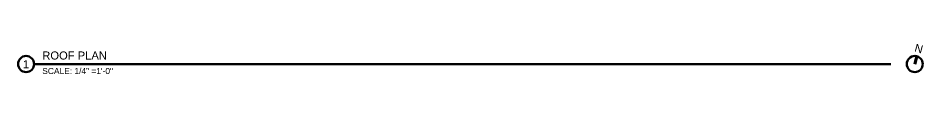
# Model space of a CAD drawing. Header units: inches. Extents: x -54 to 15382, y 469 to 41738.
# Drawn here: x 4950 to 5628, y 6394 to 6417 of the extents above; entities that cross this region are included whole.
import ezdxf

# ---------------------------------------------------------------- set-up
doc = ezdxf.new("R2010")
doc.units = ezdxf.units.IN
doc.header["$MEASUREMENT"] = 0
doc.layers.get('0').update_dxf_attribs({"lineweight": 9})
doc.layers.add('5', color=7, linetype='Continuous', lineweight=50)
doc.layers.add('TB-11x17', color=7, linetype='Continuous', lineweight=50)
doc.styles.get("Standard").update_dxf_attribs({"font": 'arial.ttf'})

msp = doc.modelspace()

# ---------------------------------------------------------------- linework, layer by layer
at = {"layer": '5', "ltscale": 0.1}
for p, q in [((4962.0000785, 6401.5008975), (5604.0000785, 6401.5008975)), ((5621.758597, 6401.5656022), (5623.3115113, 6407.3611572)), ((5622.0000785, 6401.5008975), (5623.5529927, 6407.2964524)), ((5622.2415599, 6401.4361927), (5623.7944742, 6407.2317477))]:
    msp.add_line(p, q, dxfattribs=at)
for centre in [(4956.0000785, 6401.5008975), (5622.0000785, 6401.5008975)]:
    msp.add_circle(centre, 6, dxfattribs=at)

# ---------------------------------------------------------------- texts
at = {"ltscale": 0.1, "insert": (5625.032985, 6413.0402258), "char_height": 6, "width": 11.15057809, "attachment_point": 5, "rotation": 345}
msp.add_mtext('{N}', dxfattribs=at)
at = {"ltscale": 0.1, "char_height": 6}
for s, insert, width, attachment_point in [('{ROOF PLAN}', (4968.1403926, 6410.8720509), 79.721521148, 1), ('{1}', (4955.8934344, 6401.3052195), 11.15057809, 5)]:
    msp.add_mtext(s, dxfattribs=dict(at, insert=insert, width=width, attachment_point=attachment_point))
at = {"layer": 'TB-11x17', "ltscale": 0.5, "insert": (4968.1184716, 6398.5227301), "char_height": 4.5, "width": 73.076179956, "attachment_point": 1}
msp.add_mtext('\\A1;SCALE: 1/4" =1\'-0"', dxfattribs=at)

doc.saveas('drawing.dxf')
